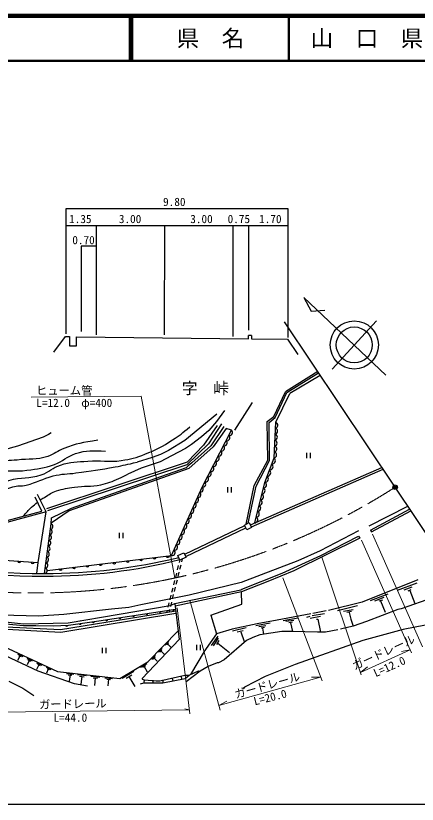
# Model space of a CAD drawing. Units: millimetres, scale not verified. Extents: x 40000 to 680000, y 20000 to 380000.
# Drawn here: x 272386 to 361553, y 205000 to 380000 of the extents above; entities that cross this region are included whole.
import ezdxf
from ezdxf.enums import TextEntityAlignment as Align

# ---------------------------------------------------------------- set-up
doc = ezdxf.new("R2010")
doc.units = ezdxf.units.MM
doc.header["$LTSCALE"] = 1000
doc.header["$PDMODE"] = 32
doc.header["$PDSIZE"] = 500
doc.linetypes.add('CHAIN', pattern=[18.5, 12, -1.5, 3.5, -1.5])
for name, color, linetype, lineweight in [('M-BGD', 7, 'Continuous', 25), ('M-BMK', 2, 'CHAIN', 13), ('M-BMK-SRVR', 3, 'Continuous', 25), ('M-STR-HTXT', 7, 'Continuous', 13), ('M-STR-STRC', 7, 'Continuous', 25), ('M-TTL', 2, 'Continuous', 140), ('M-TTL-BAND', 7, 'Continuous', 25), ('M-TTL-LINE', 7, 'Continuous', 50)]:
    doc.layers.add(name, color=color, linetype=linetype, lineweight=lineweight)
for name, color, linetype in [('M-BMK-HTXT', 7, 'Continuous'), ('M-OTRS', 6, 'Continuous'), ('M-TTL-TXT', 7, 'Continuous')]:
    doc.layers.add(name, color=color, linetype=linetype)
doc.styles.add('ＭＳ ゴシック', font='')
doc.styles.get('ＭＳ ゴシック').set_extended_font_data('MS Gothic')

msp = doc.modelspace()

# ---------------------------------------------------------------- linework, layer by layer
at = {"layer": 'M-BGD'}
for p, q in [((283617, 309386), (283617, 337242)), ((283617, 337242), (332791, 337223)), ((332791, 337223), (332809, 308624)), ((283617, 333432), (332793, 333432)), ((290233, 333432), (290221, 309217)), ((305401, 333432), (305377, 309217)), ((320619, 333432), (320617, 308794)), ((324099, 333432), (324088, 310233)), ((290231, 328859), (286919, 328860)), ((286919, 328860), (286919, 309894)), ((354543, 300241), (336349, 317487)), ((336349, 317487), (338003, 314465)), ((338003, 314465), (341045, 314690)), ((342633, 301544), (352499, 312319)), ((280823, 305322), (283448, 308794)), ((283448, 308794), (284295, 308794)), ((284295, 308794), (284295, 306762)), ((285903, 306762), (285903, 308709)), ((285903, 308709), (324088, 308286)), ((324765, 309048), (324088, 309048)), ((324088, 308286), (324088, 309048)), ((324765, 309048), (324765, 308286)), ((324765, 308286), (332724, 308201)), ((332724, 308201), (335010, 304814)), ((284295, 306762), (285903, 306762)), ((339441, 301045), (332301, 296517)), ((340005, 300158), (333232, 296178)), ((330125, 289771), (333232, 296178)), ((321014, 288017), (324960, 294139)), ((318754, 292368), (316976, 289913)), ((317061, 291606), (309949, 285764)), ((317145, 289066), (314097, 284664)), ((318077, 289405), (315164, 284962)), ((316976, 289913), (315283, 287966)), ((318585, 288812), (315706, 284579)), ((279638, 287034), (278453, 286442)), ((280231, 287458), (279638, 287034)), ((315283, 287966), (313674, 286526)), ((319093, 288389), (316214, 284325)), ((320295, 287989), (319093, 288389)), ((278453, 286442), (272780, 284494)), ((309949, 285764), (306308, 283478)), ((313674, 286526), (311388, 284833)), ((272780, 284494), (269817, 283648)), ((310118, 283986), (306985, 282293)), ((311388, 284833), (310118, 283986)), ((315164, 284962), (310381, 280363)), ((314097, 284664), (310565, 281002)), ((316214, 284325), (310795, 279499)), ((315706, 284579), (311473, 280769)), ((302667, 281954), (299365, 280938)), ((304530, 282632), (302667, 281954)), ((306985, 282293), (304445, 281023)), ((306308, 283478), (304530, 282632)), ((336928, 283004), (336928, 281804)), ((337828, 281804), (337828, 283004)), ((279252, 270609), (310565, 281002)), ((310381, 280363), (279460, 270149)), ((304445, 281023), (300212, 279584)), ((310711, 280092), (310287, 279753)), ((311473, 280769), (310711, 280092)), ((300212, 279584), (297249, 278229)), ((324503, 266998), (353677, 279772)), ((324716, 266566), (353950, 279363)), ((319402, 275392), (319402, 274192)), ((320302, 274192), (320302, 275392)), ((279137, 269913), (277246, 273782)), ((350858, 266777), (359458, 271132)), ((351166, 265826), (359864, 270526)), ((278786, 256201), (280215, 267256)), ((309907, 260482), (323233, 266854)), ((310146, 259949), (323496, 266322)), ((323180, 266962), (324257, 267495)), ((323699, 265910), (323180, 266962)), ((324777, 266443), (323699, 265910)), ((324257, 267495), (324777, 266443)), ((295345, 265256), (295345, 264056)), ((296245, 264056), (296245, 265256)), ((308406, 260228), (309751, 260830)), ((309751, 260830), (310208, 259808)), ((279358, 256911), (307011, 260208)), ((308863, 259207), (308406, 260228)), ((308735, 258639), (308880, 259214)), ((310208, 259808), (308863, 259207)), ((309266, 258808), (309429, 259460)), ((308320, 256991), (308564, 257961)), ((308854, 257158), (309097, 258129)), ((307905, 255342), (308149, 256312)), ((308442, 255509), (308685, 256479)), ((307489, 253694), (307734, 254663)), ((308030, 253860), (308272, 254830)), ((361680, 254776), (349319, 249866)), ((361426, 254099), (357108, 252406)), ((307074, 252045), (307319, 253015)), ((307618, 252211), (307860, 253181)), ((307712, 249542), (322360, 252603)), ((322547, 252130), (307780, 248974)), ((360325, 253168), (358547, 252490)), ((360104, 252593), (359479, 252321)), ((359902, 252406), (361003, 249527)), ((306659, 250397), (306903, 251366)), ((307206, 250561), (307448, 251531)), ((354991, 251644), (351097, 250120)), ((354145, 250882), (352028, 250035)), ((353806, 250289), (353044, 250035)), ((365151, 250882), (357955, 248342)), ((306244, 248748), (306488, 249718)), ((306794, 248912), (307036, 249882)), ((307712, 249542), (308668, 241561)), ((349319, 249866), (341868, 248003)), ((348303, 249019), (343815, 247918)), ((353383, 250120), (354399, 247664)), ((305928, 247495), (306073, 248069)), ((306461, 247581), (306624, 248233)), ((315706, 246987), (316976, 242838)), ((337889, 247241), (330438, 245886)), ((340937, 247241), (338227, 246818)), ((341360, 247918), (338397, 247326)), ((347287, 248172), (345170, 247749)), ((346948, 247749), (345932, 247580)), ((346440, 247580), (346779, 246056)), ((357277, 248257), (350250, 245548)), ((357955, 248342), (357277, 248257)), ((286835, 245802), (286665, 245632)), ((326035, 245040), (320447, 243854)), ((328914, 245209), (325697, 244616)), ((330438, 245886), (326035, 245040)), ((335095, 246310), (331793, 245717)), ((334163, 245802), (332385, 245548)), ((333825, 245378), (333063, 245294)), ((333401, 245294), (333825, 243346)), ((337719, 246648), (336957, 246479)), ((340090, 246648), (337804, 246225)), ((339159, 246056), (339497, 246056)), ((339497, 246056), (340090, 243177)), ((346779, 246056), (347287, 244532)), ((350250, 245548), (347287, 244532)), ((367522, 245548), (358463, 243770)), ((320447, 243854), (316976, 242838)), ((323570, 244128), (320532, 243431)), ((322857, 243491), (321589, 243192)), ((322340, 243258), (323084, 241092)), ((327898, 244616), (326374, 244362)), ((331454, 243346), (326628, 242584)), ((327644, 244193), (326882, 244108)), ((327221, 244108), (327390, 242754)), ((333825, 243346), (331454, 243346)), ((339413, 243177), (333825, 243346)), ((343900, 243685), (341191, 243177)), ((347287, 244532), (344493, 243854)), ((358463, 243770), (349488, 241314)), ((308668, 241561), (300466, 232932)), ((316976, 242838), (314182, 238859)), ((317230, 242330), (315791, 240214)), ((317315, 241822), (316214, 240129)), ((325019, 241992), (323665, 241314)), ((326628, 242584), (325019, 241992)), ((341191, 243177), (339413, 243177)), ((305597, 240279), (306388, 241097)), ((305917, 240365), (306313, 240774)), ((306115, 240569), (306810, 239897)), ((317484, 241314), (316976, 240468)), ((317230, 240722), (319855, 238690)), ((323665, 241314), (318669, 237081)), ((349488, 241314), (334417, 235980)), ((272755, 238355), (273952, 237802)), ((272971, 238037), (273570, 237760)), ((291576, 239720), (291576, 238520)), ((291576, 239706), (291576, 238520)), ((292476, 238520), (292476, 239720)), ((304091, 238722), (304895, 239553)), ((304417, 238809), (304819, 239225)), ((304618, 239017), (305325, 238334)), ((314199, 238883), (311219, 233779)), ((273270, 237899), (272800, 236881)), ((274861, 237382), (276057, 236829)), ((275376, 236926), (274906, 235909)), ((275077, 237064), (275675, 236788)), ((276965, 236409), (278161, 235857)), ((302573, 237152), (303390, 237996)), ((302904, 237240), (303312, 237663)), ((303108, 237452), (303826, 236757)), ((317145, 236404), (315113, 235557)), ((317399, 236404), (317145, 236404)), ((318669, 237081), (317399, 236404)), ((277480, 235954), (277011, 234938)), ((277181, 236092), (277779, 235816)), ((279146, 235402), (280187, 234921)), ((279594, 235005), (279185, 234120)), ((279334, 235126), (279854, 234885)), ((295988, 232981), (298618, 234521)), ((300104, 235391), (301489, 236202)), ((300572, 235387), (301264, 235792)), ((300918, 235589), (301608, 234412)), ((313335, 234541), (310203, 232170)), ((310880, 233610), (312997, 234626)), ((312997, 234626), (313335, 234541)), ((315113, 235557), (313335, 234541)), ((334417, 235980), (327813, 233356)), ((283652, 234033), (285278, 233851)), ((284031, 233744), (284844, 233653)), ((284438, 233698), (284283, 232317)), ((286085, 233760), (288083, 233536)), ((286551, 233405), (287550, 233293)), ((287050, 233349), (286860, 231650)), ((289096, 233423), (291056, 233203)), ((289553, 233074), (290533, 232964)), ((290043, 233019), (289856, 231353)), ((292182, 233077), (293878, 232886)), ((292577, 232775), (293425, 232680)), ((296877, 232972), (298192, 233742)), ((297534, 233357), (298844, 231121)), ((300466, 232932), (300466, 232763)), ((300466, 232763), (300889, 232594)), ((304361, 232424), (309949, 233610)), ((305038, 231916), (310033, 232932)), ((307155, 233017), (307239, 232340)), ((309102, 233440), (309187, 232763)), ((309949, 233610), (310880, 233610)), ((310033, 232932), (310880, 233610)), ((327813, 233356), (323157, 230985)), ((270833, 232340), (273965, 230731)), ((293001, 232727), (292839, 231286)), ((300127, 231747), (300805, 231916)), ((300889, 232594), (300805, 231916)), ((300805, 231916), (305038, 231916)), ((300889, 232594), (303599, 232424)), ((302837, 232509), (302837, 231832)), ((303599, 232424), (304361, 232424)), ((305038, 232594), (305038, 231916)), ((273965, 230731), (276421, 229122)), ((323157, 230985), (322903, 230646))]:
    msp.add_line(p, q, dxfattribs=at)
for points in [[(324027, 267381), (325766, 275609), (328776, 281275), (328653, 289723), (329997, 290832), (332577, 296383), (339615, 300786)], [(323583, 267162), (325330, 275750), (328381, 281392), (328212, 289920), (329693, 291057), (332301, 296517)], [(325480, 267426), (327718, 276444), (329782, 281861), (330125, 289771)], [(307011, 260208), (313756, 275402), (320295, 287989)], [(190706, 286016), (211087, 275682), (222336, 270762), (229624, 268037), (240459, 264662), (251009, 262087), (260555, 260303), (269820, 259185), (277388, 258626)], [(280215, 267256), (280330, 268548), (284799, 270683), (303316, 277306), (310287, 279753)], [(310795, 279499), (284225, 270091), (280228, 267399)], [(247520, 263369), (256894, 264362), (278199, 270020), (276723, 273159)], [(279137, 269913), (256939, 263936), (248684, 263090), (247520, 263369)], [(277041, 256202), (277388, 258626), (279137, 269913)], [(351166, 265826), (351405, 265425), (360150, 270098)], [(348513, 265685), (340000, 261225), (335055, 259032), (326908, 255915), (322457, 254195), (310902, 251378), (300196, 249239), (297487, 248659), (293660, 248293), (283087, 247081), (277455, 246759), (269199, 246974), (262105, 247447), (254469, 248550), (250413, 249468), (244322, 250765), (239564, 252212), (235193, 253918), (231294, 255494), (221212, 259601), (211731, 263696)], [(322360, 252603), (322597, 252722), (331519, 256291), (340140, 260225), (348528, 264499)], [(348528, 264499), (348831, 264080), (334178, 256825), (328380, 254463), (322547, 252130)], [(210439, 262765), (238628, 250721), (258162, 246808), (274112, 245067), (284052, 245289), (306697, 249117), (307712, 249542)], [(212853, 257356), (238413, 247141), (260367, 242334), (270428, 243892), (282415, 243199), (307972, 247371)], [(307919, 247816), (282352, 243689), (270238, 244311), (260291, 242777), (238492, 247643), (213064, 257696)], [(315706, 246987), (322599, 249423), (322547, 252130)], [(280691, 244613), (284102, 244740), (290852, 245686), (307857, 248325)], [(259151, 243957), (268414, 244038), (268526, 245163), (274115, 244696), (276881, 244667), (280691, 244613)], [(267969, 243511), (267307, 241093), (281668, 234457), (295470, 232909), (301747, 236585), (308436, 243503)], [(288289, 231189), (285430, 231705), (277390, 234543), (265135, 240197), (256794, 242605)]]:
    msp.add_lwpolyline(points, dxfattribs=at)
for radius in [5351, 4000]:
    msp.add_circle((347572, 306932), radius, dxfattribs=at)
for centre, radius, start, end in [((329912, 289120), 685, 283.20229, 71.82733), ((319851, 287493), 666, 256.96117, 48.13517), ((329797, 286483), 685, 283.20229, 71.82733), ((329854, 287802), 685, 283.20229, 71.82733), ((318662, 285205), 666, 256.96117, 48.13517), ((319257, 286349), 666, 256.96117, 48.13517), ((329740, 285165), 685, 283.20229, 71.82733), ((318068, 284060), 666, 256.96117, 48.13517), ((329683, 283847), 685, 283.20229, 71.82733), ((316879, 281772), 666, 256.96117, 48.13517), ((317473, 282916), 666, 256.96117, 48.13517), ((329267, 281282), 775, 269.93666, 48.35442), ((329625, 282528), 685, 283.20229, 71.82733), ((316284, 280628), 666, 256.96117, 48.13517), ((328751, 279927), 775, 269.93666, 48.35442), ((315095, 278339), 666, 256.96117, 48.13517), ((315690, 279483), 666, 256.96117, 48.13517), ((328235, 278573), 775, 269.93666, 48.35442), ((313907, 276050), 666, 256.96117, 48.13517), ((314501, 277195), 666, 256.96117, 48.13517), ((327719, 277219), 775, 269.93666, 48.35442), ((313352, 274882), 659, 260.00961, 52.11149), ((327054, 274557), 690, 272.0708, 60.04902), ((327373, 275845), 690, 272.0708, 60.04902), ((312314, 272544), 659, 260.00961, 52.11149), ((312833, 273713), 659, 260.00961, 52.11149), ((326734, 273269), 690, 272.0708, 60.04902), ((311795, 271376), 659, 260.00961, 52.11149), ((326094, 270692), 690, 272.0708, 60.04902), ((326414, 271981), 690, 272.0708, 60.04902), ((310757, 269038), 659, 260.00961, 52.11149), ((311276, 270207), 659, 260.00961, 52.11149), ((325775, 269404), 690, 272.0708, 60.04902), ((310238, 267869), 659, 260.00961, 52.11149), ((325455, 268116), 690, 272.0708, 60.04902), ((279845, 265430), 634, 274.79818, 70.46751), ((280003, 266658), 634, 274.79818, 70.46751), ((309201, 265532), 659, 260.00961, 52.11149), ((309720, 266701), 659, 260.00961, 52.11149), ((279686, 264202), 634, 274.79818, 70.46751), ((308682, 264363), 659, 260.00961, 52.11149), ((278175, 381317), 125704, 250.21909, 270.27115), ((278026, 381865), 125667, 250.51395, 270.34634), ((279527, 262974), 634, 274.79818, 70.46751), ((307644, 262025), 659, 260.00961, 52.11149), ((308163, 263194), 659, 260.00961, 52.11149), ((279209, 260517), 634, 274.79818, 70.46751), ((279368, 261745), 634, 274.79818, 70.46751), ((307125, 260857), 659, 260.00961, 52.11149), ((278927, 378957), 123343, 269.92698, 284.02798), ((278652, 383329), 127129, 270.06018, 283.62837), ((279050, 259289), 634, 274.79818, 70.46751), ((297225, 259096), 354, 195.59593, 358.00111), ((300204, 259451), 354, 195.59593, 358.00111), ((303182, 259806), 354, 195.59593, 358.00111), ((306161, 260161), 354, 195.59593, 358.00111), ((273171, 258992), 354, 184.57301, 346.97819), ((276163, 258771), 354, 184.57301, 346.97819), ((278733, 256832), 634, 274.79818, 70.46751), ((278892, 258060), 634, 274.79818, 70.46751), ((282330, 257320), 354, 195.59593, 358.00111), ((285309, 257675), 354, 195.59593, 358.00111), ((288288, 258030), 354, 195.59593, 358.00111), ((291267, 258385), 354, 195.59593, 358.00111), ((294246, 258741), 354, 195.59593, 358.00111), ((298522, 246933), 256, 201.50334, 356.14257), ((301486, 247393), 256, 201.50334, 356.14257), ((304451, 247853), 256, 201.50334, 356.14257), ((307415, 248313), 256, 201.50334, 356.14257), ((286656, 245154), 256, 200.65715, 355.29639), ((289627, 245571), 256, 200.65715, 355.29639), ((292593, 246013), 256, 201.50334, 356.14257), ((295557, 246473), 256, 201.50334, 356.14257), ((283687, 244780), 256, 194.80593, 349.44516)]:
    msp.add_arc(centre, radius, start, end, dxfattribs=at)
for points, knots in [([(247649, 266310), (252890, 268160), (254568, 268610), (258683, 270773), (260886, 271931), (261986, 272823), (264198, 273965), (266724, 275270), (268156, 276030), (270873, 276868), (273593, 277707), (275364, 277175), (278056, 278101), (279830, 278711), (280554, 279695), (282337, 280278), (284596, 281016), (285990, 280952), (288359, 281148), (291269, 281390), (292948, 280841), (295832, 281294), (297917, 281621), (299105, 281869), (301056, 282672), (303565, 283704), (304963, 284366), (307224, 285865), (308792, 286904), (309364, 287329), (311069, 288767)], [0, 0, 0, 0, 1, 1, 1, 2, 2, 2, 3, 3, 3, 4, 4, 4, 5, 5, 5, 6, 6, 6, 7, 7, 7, 8, 8, 8, 9, 9, 9, 10, 10, 10, 10]), ([(290624, 285822), (287122, 285192), (285881, 285109), (283079, 283935), (281652, 283338), (280984, 282701), (279523, 282194), (276990, 281314), (275364, 281731), (272703, 281396), (270907, 281169), (269823, 281371), (268108, 280791), (265598, 279942), (264537, 278685), (262110, 277623), (259580, 276516), (258045, 276198), (255434, 275301), (253849, 274756), (252878, 274655), (251371, 273922), (250026, 273268), (249511, 272511), (248324, 271600), (247432, 270916), (247152, 270700), (246044, 269843)], [0, 0, 0, 0, 1, 1, 1, 2, 2, 2, 3, 3, 3, 4, 4, 4, 5, 5, 5, 6, 6, 6, 7, 7, 7, 8, 8, 8, 9, 9, 9, 9]), ([(246279, 268577), (250879, 270371), (252237, 270830), (255878, 272659), (258144, 273798), (259320, 274615), (261586, 275755), (264059, 277000), (265356, 278011), (268043, 278681), (270633, 279327), (272217, 278764), (274864, 279117), (277277, 279439), (278668, 279597), (280958, 280423), (282902, 281123), (283710, 282178), (285674, 282817), (288163, 283627), (289428, 283495), (292350, 283398)], [0, 0, 0, 0, 1, 1, 1, 2, 2, 2, 3, 3, 3, 4, 4, 4, 5, 5, 5, 6, 6, 6, 7, 7, 7, 7]), ([(248735, 264513), (250318, 265160), (250715, 265323), (251984, 265843), (254455, 266856), (255851, 267393), (258305, 268445), (260095, 269212), (261213, 269431), (262863, 270466), (264116, 271251), (264554, 272054), (265786, 272873), (267884, 274268), (269308, 274660), (271704, 275437), (272829, 275802), (273563, 275522), (274708, 275819), (277096, 276437), (278302, 277220), (280685, 277861), (282607, 278378), (283767, 278242), (285737, 278527), (289142, 279020), (291069, 279190), (294444, 279860), (296374, 280244), (297024, 280375), (299365, 280938)], [0, 0, 0, 0, 1, 1, 1, 2, 2, 2, 3, 3, 3, 4, 4, 4, 5, 5, 5, 6, 6, 6, 7, 7, 7, 8, 8, 8, 9, 9, 9, 10, 10, 10, 10]), ([(277842, 272563), (278311, 272868), (278447, 272945), (278841, 273180), (279826, 273765), (280349, 274194), (281443, 274534), (282951, 275003), (283837, 275136), (285398, 275373), (287666, 275716), (288999, 275449), (291246, 275910), (292879, 276245), (293761, 276614), (295287, 277286), (296065, 277628), (296345, 277751), (297249, 278229)], [0, 0, 0, 0, 1, 1, 1, 2, 2, 2, 3, 3, 3, 4, 4, 4, 5, 5, 5, 6, 6, 6, 6]), ([(273995, 268904), (274856, 269886), (275097, 270191), (275896, 270922), (276403, 271387), (276587, 271549), (277238, 272064)], [0, 0, 0, 0, 1, 1, 1, 2, 2, 2, 2])]:
    msp.add_open_spline(points, degree=3, knots=knots, dxfattribs=at)
at = {"layer": 'M-BMK'}
msp.add_arc((276427, 400665), 148780, 264.27786, 302.62127, dxfattribs=at)
at = {"layer": 'M-BMK-SRVR'}
for p, q in [((356632, 275355), (332047, 312096)), ((375325, 247420), (356632, 275355))]:
    msp.add_line(p, q, dxfattribs=at)
msp.add_circle((356632, 275355), 500, dxfattribs=at)
msp.add_point((356632, 275355), dxfattribs=at)
at = {"layer": 'M-OTRS'}
msp.add_point((356632, 275355), dxfattribs=at)
at = {"layer": 'M-STR-HTXT'}
for p, q in [((275828, 295332), (300212, 295586)), ((300212, 295586), (307715, 255212)), ((351605, 264936), (362734, 239953)), ((349149, 263582), (360271, 238620)), ((340351, 259841), (349125, 233701)), ((331708, 255284), (340422, 232367)), ((311049, 250289), (317800, 225841)), ((308255, 248596), (311014, 225097)), ((359993, 239242), (348955, 234209)), ((359993, 239242), (358021, 238912)), ((348955, 234209), (350498, 235482)), ((340100, 233214), (317512, 226883)), ((340100, 233214), (338100, 233191)), ((317512, 226883), (319233, 227903)), ((259652, 225322), (310915, 225940)), ((310915, 225940), (309912, 226196))]:
    msp.add_line(p, q, dxfattribs=at)
at = {"layer": 'M-STR-STRC'}
for p, q in [((312496, 240374), (312496, 239174)), ((313396, 239174), (313396, 240374))]:
    msp.add_line(p, q, dxfattribs=at)
at = {"layer": 'M-TTL'}
msp.add_line((680000, 380000), (40000, 380000), dxfattribs=at)
at = {"layer": 'M-TTL-BAND'}
msp.add_line((40000, 205000), (579000, 205000), dxfattribs=at)
at = {"layer": 'M-TTL-LINE'}
for p, q in [((297750, 380000), (297750, 370000)), ((298250, 380000), (298250, 370000)), ((333000, 380000), (333000, 370000)), ((40000, 370000), (680000, 370000))]:
    msp.add_line(p, q, dxfattribs=at)

# ---------------------------------------------------------------- texts
at = {"layer": 'M-BGD', "style": 'ＭＳ ゴシック'}
for s, p in [('9.80', (305099, 337233)), ('1.35', (284231, 333432)), ('3.00', (295280, 333432)), ('3.00', (311142, 333432)), ('0.75', (319436, 333432)), ('1.70', (326427, 333432)), ('0.70', (284942, 328748))]:
    msp.add_text(s, height=1833, dxfattribs=at).set_placement(p, align=Align.BOTTOM_LEFT)
at = {"layer": 'M-BMK-HTXT', "style": 'ＭＳ ゴシック'}
msp.add_text('字\u3000峠', height=2566, dxfattribs=at).set_placement((309270, 295283), align=Align.BOTTOM_LEFT)
at = {"layer": 'M-STR-HTXT', "style": 'ＭＳ ゴシック'}
for s, p in [('ヒューム管', (276894, 295343)), ('L=12.0\u3000φ=400', (276941, 292631)), ('L=44.0', (280770, 222758))]:
    msp.add_text(s, height=1833, dxfattribs=at).set_placement(p, align=Align.BOTTOM_LEFT)
for s, rotation, p in [('ガードレール', 24.595, (347859, 234259)), ('L=12.0', 24.078, (352550, 232683)), ('ガードレール', 15.851, (321433, 227927)), ('L=20.0', 14.036, (325614, 226403)), ('ガードレール', 1.084, (277597, 225650))]:
    msp.add_text(s, height=1833, rotation=rotation, dxfattribs=at).set_placement(p, align=Align.BOTTOM_LEFT)
at = {"layer": 'M-TTL-TXT', "style": 'ＭＳ ゴシック'}
for s, p in [('県\u3000名', (315625, 375000)), ('山\u3000口\u3000県', (350375, 375000))]:
    msp.add_text(s, height=3666, dxfattribs=at).set_placement(p, align=Align.MIDDLE_CENTER)

doc.saveas('drawing.dxf')
